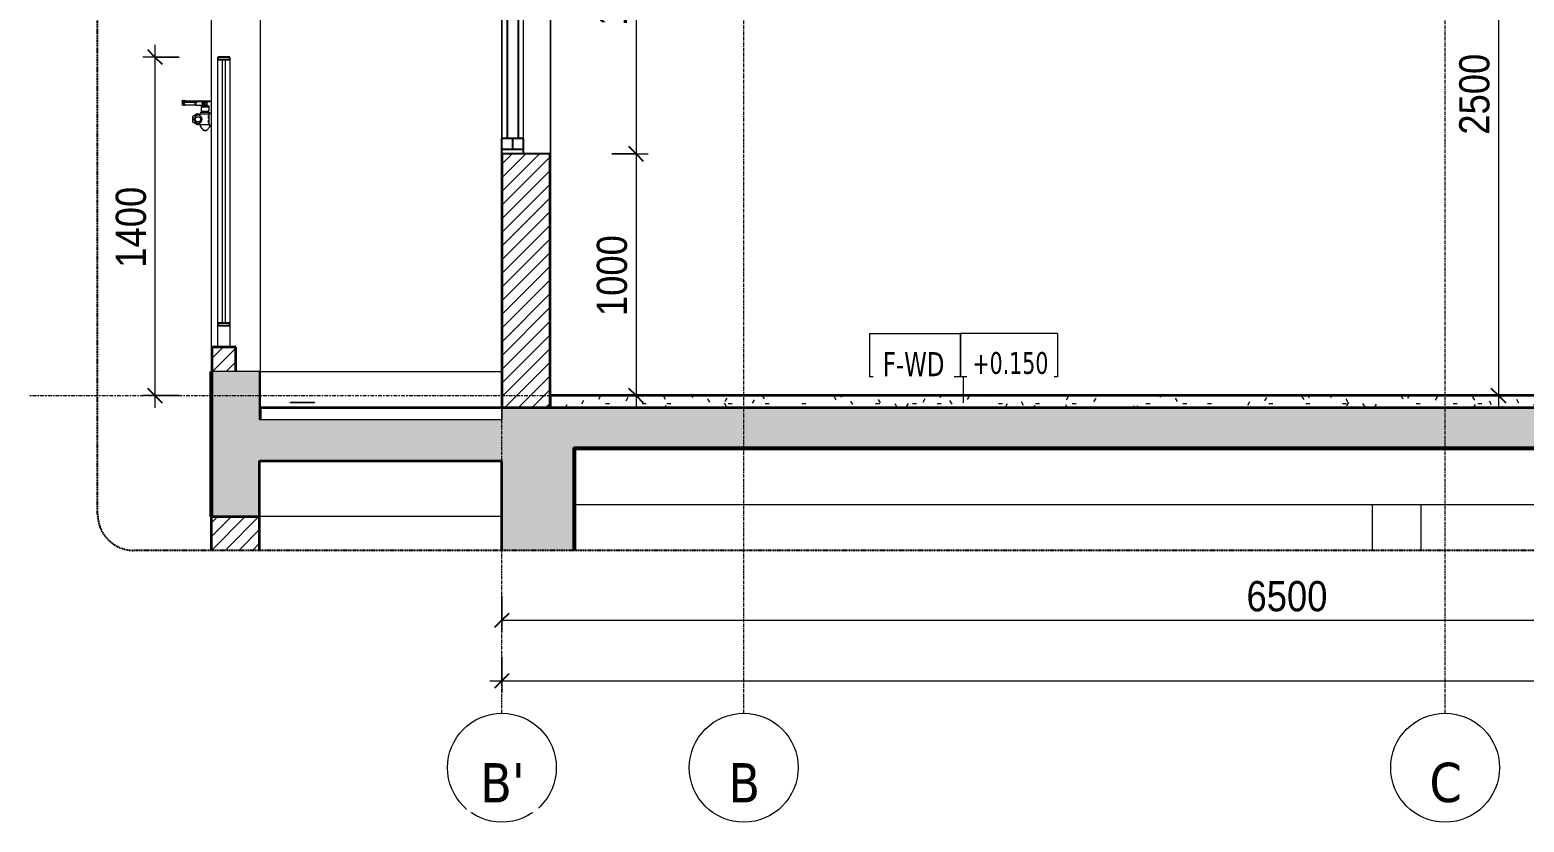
# Model space of a CAD drawing. Header units: millimetres. Extents: x 81424 to 264319, y 405 to 78637.
# Drawn here: x 110072 to 116250, y 437 to 3712 of the extents above; entities that cross this region are included whole.
import ezdxf

# ---------------------------------------------------------------- set-up
doc = ezdxf.new("R2010")
doc.units = ezdxf.units.MM
for name, pattern in [('Centre', [31.75, 6.35, -4.7625, 15.875, -4.7625]), ('Grid Line', [22.225, 12.7, -3.175, 3.175, -3.175]), ('Hidden', [7.14375, 4.7625, -2.38125])]:
    doc.linetypes.add(name, pattern=pattern)
for name, color, linetype, lineweight in [('0-6', 130, 'Continuous', 5), ('A-ANNO-DIMS', 211, 'Continuous', 9), ('A-ANNO-DIMS-50', 211, 'Continuous', 9), ('A-DETL-GENF', 92, 'Continuous', 18), ('A-DETL-GENF-4', 92, 'Hidden', 25), ('A-DETL-GENF-5', 9, 'Continuous', 18), ('A-DETL-MEDM', 33, 'Continuous', 35), ('A-DETL-THIN', 151, 'Continuous', 18), ('A-DOOR', 31, 'Continuous', 18), ('A-FLOR-FNSH-1', 250, 'Continuous', 35), ('A-FLOR-HRAL', 11, 'Continuous', 18), ('A-FLOR-HRAL-1', 11, 'Continuous', 25), ('A-FLOR-IDEN', 11, 'Continuous', 9), ('A-FLOR-LEVL-2', 51, 'Centre', 9), ('A-FLOR-PATT-1', 253, 'Continuous', 18), ('A-FLOR-PATT-3', 67, 'Continuous', 18), ('A-GLAZ', 151, 'Continuous', 18), ('A-GLAZ-1', 151, 'Continuous', 25), ('A-WALL', 113, 'Continuous', 18), ('A-WALL-2', 250, 'Continuous', 35), ('A-WALL-3', 7, 'Continuous', 18), ('A-WALL-PATT-2', 111, 'Continuous', 18), ('M-EQPM', 50, 'Continuous', 18), ('M-EQPM-1', 7, 'Continuous', 18), ('S-BEAM-1', 71, 'Continuous', 5), ('S-BEAM-2', 7, 'Continuous', 18), ('S-BEAM-3', 90, 'Continuous', 50), ('S-COLS', 52, 'Continuous', 18), ('S-GRID-1', 1, 'Grid Line', 9), ('S-GRID-IDEN', 1, 'Continuous', 9)]:
    doc.layers.add(name, color=color, linetype=linetype, lineweight=lineweight)
doc.styles.add('Tahoma', font='tahoma.ttf', dxfattribs={"width": 0.8, "height": 100})
doc.styles.add('Tahoma_1', font='tahoma.ttf', dxfattribs={"width": 0.8, "height": 90})
doc.styles.add('Tahoma_B', font='tahomabd.ttf', dxfattribs={"height": 162.5})
doc.styles.add('UTM Avo', font='', dxfattribs={"width": 0.9, "height": 125})
doc.styles.get('UTM Avo').set_extended_font_data('UTM Avo')
doc.dimstyles.new('1_Dim_chi_tiet_2_5', dxfattribs={"dimscale": 304.8, "dimtxt": 124.912619, "dimasz": 0.19685, "dimexe": 0.164042, "dimexo": 0.0625, "dimgap": 0.016404, "dimtad": 1, "dimdec": 0, "dimrnd": 5, "dimzin": 0, "dimdsep": 46, "dimtxsty": 'UTM Avo', "dimblk1": 'OBLIQUE', "dimblk2": 'OBLIQUE', "dimsah": 1, "dimcen": 0.09, "dimdle": 0.164042, "dimazin": 0, "dimtfac": 1, "dimtdec": 4, "dimtix": 1, "dimtmove": 0, "dimatfit": 3, "dimfxl": 0.328084, "dimfxlon": 1, "dimtvp": 1, "dimtolj": 1, "dimtzin": 0, "dimarcsym": 2})
pattern_1 = [(50, (28326.24, 15375), (364.368, -31.878), [38.1, -419.1]), (355, (28326.24, 15375), (-70.486, 382.113), [30.48, -335.28]), (100.451, (28356.6, 15372.34), (293.885, 350.233), [32.38, -356.18]), (46.184, (28326.24, 15476.6), (542.158, -84.086), [57.15, -628.65]), (96.636, (28371.4, 15469.6), (474.805, 494.855), [48.57, -534.27]), (351.184, (28326.24, 15476.6), (474.81, 494.85), [45.72, -502.92]), (21, (28377.04, 15451.2), (303.2285, -204.5305), [38.1, -419.1]), (326, (28377.04, 15451.2), (123.604, 368.376), [30.48, -335.28]), (71.451, (28402.3, 15434.16), (426.834, 163.843), [32.38, -356.18]), (37.5, (28326.24, 15375), (6.1766, 169.1102), [3.353, -327.863, 3.353, -337.007, -336.55]), (37.5, (28326.24, 15375), (6.1766, 169.1102), [-671.576, 3.353, -333.197]), (7.5, (28326.24, 15375), (133.6389, 200.3615), [3.353, -190.703, 3.353, -320.243, -128.27]), (7.5, (28326.24, 15375), (133.6389, 200.3615), [-517.652, 3.353, -124.917]), (327.5, (28212.96, 15375), (271.1818, -11.4584), [3.353, -123.647, 3.353, -392.887, -525.78]), (327.5, (28212.96, 15375), (271.1818, -11.4584), [-523.24, 3.353, -522.427]), (317.5, (28162.16, 15375), (296.2585, 50.853), [3.353, -161.747, 3.353, -259.791, -373.38]), (317.5, (28162.16, 15375), (296.2585, 50.853), [-428.244, 3.353, -370.027]), (45, (28326.24, 15375), (-125.7236, 125.7236), []), (45, (28326.24, 15565.5), (-125.7236, 125.7236), [])]
pattern_2 = [(45, (115812.595, 15375), (-28.28427, 28.28427), [])]

# ---------------------------------------------------------------- blocks, each defined once
blk = doc.blocks.new('NCV_TKTC_KET CAU_rvt-3-TKCS_CĂN HỘ LOẠI 4 - MẶT CẮT 2')
at = {"layer": 'A-FLOR-PATT-1'}
h = blk.add_hatch(dxfattribs=at)
h.set_pattern_fill('FP_4', color=256, style=0, pattern_type=2)
h.set_pattern_definition(pattern_1)
h.paths.add_polyline_path([(28136.9, 1980), (28834.9, 1980), (28834.9, 1985), (24835.2, 1985), (24835.2, 1980), (25492.4, 1980)])
h = blk.add_hatch(dxfattribs=at)
h.set_pattern_fill('FP_4', color=256, style=0, pattern_type=2)
h.set_pattern_definition(pattern_1)
h.paths.add_polyline_path([(28136.9, 1980), (28834.9, 1980), (28834.9, 1985), (24835.2, 1985), (24835.2, 1980), (25492.4, 1980)])
at = {"layer": 'S-BEAM-1'}
for points in [[(23337.4, 2100), (23336.9, 2300), (23335.3, 2300), (23335.3, 2100), (23336.9, 2100)], [(23336.9, 2000), (23336.9, 2100), (23335.3, 2100), (23335.3, 2000)], [(24835.2, 1560), (24836.9, 1560), (24836.9, 1980), (24835.2, 1980), (24835.2, 1750)]]:
    blk.add_hatch(color=256, dxfattribs=at).paths.add_polyline_path(points)
at = {"layer": 'A-FLOR-FNSH-1'}
for p, q in [((23336.9, 2100), (23336.9, 1930)), ((24835.2, 1980), (28834.9, 1980))]:
    blk.add_line(p, q, dxfattribs=at)
at = {"layer": 'S-BEAM-2'}
for p, q in [((23535.3, 2300), (24536.9, 2300)), ((24836.9, 1750), (28834.9, 1750)), ((24535.2, 1700), (23535.3, 1700))]:
    blk.add_line(p, q, dxfattribs=at)
at = {"layer": 'S-BEAM-3'}
for p, q in [((23337.4, 2300), (23335.3, 2300)), ((23335.3, 2300), (23335.3, 2100)), ((23335.3, 2100), (23335.3, 1700)), ((24836.9, 1560), (24836.9, 1985)), ((23335.3, 1700), (23337.4, 1700))]:
    blk.add_line(p, q, dxfattribs=at)
blk = doc.blocks.new('THU NUOC - THU NUOC-455054-TKCS_CĂN HỘ LOẠI 4 - MẶT CẮT 2')
at = {"layer": 'M-EQPM-1'}
for p, q in [((23662.3, 5573.2), (23762.3, 5573.2)), ((23662.3, 5570), (23662.3, 5573.2)), ((23762.3, 5570), (23662.3, 5570)), ((23762.3, 5570), (23762.3, 5573.2))]:
    blk.add_line(p, q, dxfattribs=at)
blk = doc.blocks.new('NCV_TKTC_TANG 1_rvt-3-TKCS_CĂN HỘ LOẠI 4 - MẶT CẮT 2')
at = {"layer": 'A-FLOR-PATT-3'}
h = blk.add_hatch(dxfattribs=at)
h.set_pattern_fill('FP_6', color=256, style=0, pattern_type=2)
h.set_pattern_definition([(0, (28326.24, 15375), (203.2, 50.8), [16.764, -135.636, 16.764, -135.636, -812.8]), (0, (28326.24, 15375), (203.2, 50.8), [-304.8, 16.764, -288.036, 16.764, -135.636, -355.6]), (0, (28326.24, 15375), (203.2, 50.8), [-762, 16.764, -84.836, 16.764, -237.236]), (120, (28402.44, 15400.4), (-145.59409, 150.57636), [16.764, -135.636, 16.764, -135.636, -812.8]), (120, (28402.44, 15400.4), (-145.59409, 150.57636), [-304.8, 16.764, -288.036, 16.764, -135.636, -355.6]), (120, (28402.44, 15400.4), (-145.59409, 150.57636), [-762, 16.764, -84.836, 16.764, -237.236]), (240, (28427.84, 15502), (-57.60591, -201.37636), [16.764, -135.636, 16.764, -135.636, -812.8]), (240, (28427.84, 15502), (-57.60591, -201.37636), [-304.8, 16.764, -288.036, 16.764, -135.636, -355.6]), (240, (28427.84, 15502), (-57.60591, -201.37636), [-762, 16.764, -84.836, 16.764, -237.236])])
h.paths.add_polyline_path([(25492.4, 2150), (29336.9, 2150), (29336.9, 2200), (24736.9, 2200), (24737.4, 2150), (24836.9, 2150)])
at = {"layer": 'A-FLOR-FNSH-1'}
for p, q in [((29336.9, 2200), (24736.9, 2200)), ((24736.9, 2200), (24736.9, 2150)), ((24536.9, 2150), (23536.9, 2150)), ((23536.9, 2150), (23536.9, 2100))]:
    blk.add_line(p, q, dxfattribs=at)
at = {"layer": 'A-WALL-3'}
blk.add_line((24737.4, 4700), (24737.4, 2200), dxfattribs=at)
at = {"layer": 'M-EQPM'}
blk.add_blockref('THU NUOC - THU NUOC-455054-TKCS_CĂN HỘ LOẠI 4 - MẶT CẮT 2', (0, -3400), dxfattribs=at)
blk = doc.blocks.new('1_FAMILY RVT - W01-WxH 1400x1400xmm-389822-TKCS_CĂN HỘ LOẠI 4 - MẶT CẮT 2')
at = {"layer": 'A-GLAZ'}
for p, q in [((24536.9, 3200), (24536.9, 4600)), ((24736.9, 4600), (24736.9, 3200)), ((24536.9, 4536.5), (24536.9, 3263.5)), ((24625.8, 3263.5), (24625.8, 4536.5))]:
    blk.add_line(p, q, dxfattribs=at)
at = {"layer": 'A-GLAZ-1'}
for p, q in [((24536.9, 4600), (24736.9, 4600)), ((24536.9, 4600), (24536.9, 4536.5)), ((24625.8, 4581), (24536.9, 4581)), ((24581.4, 4536.5), (24581.4, 4581)), ((24625.8, 4600), (24625.8, 4536.5)), ((24625.8, 4536.5), (24536.9, 4536.5)), ((24559.2, 4536.5), (24559.2, 3263.5)), ((24603.6, 4536.5), (24603.6, 3263.5)), ((24625.8, 3263.5), (24536.9, 3263.5)), ((24536.9, 3200), (24536.9, 3263.5)), ((24536.9, 3219.1), (24625.8, 3219.1)), ((24581.4, 3263.5), (24581.4, 3219.1)), ((24625.8, 3200), (24625.8, 3263.5)), ((24736.9, 3200), (24536.9, 3200))]:
    blk.add_line(p, q, dxfattribs=at)
blk = doc.blocks.new('FD_01 - FD_01-1200x2200mm-1787918-TKCS_CĂN HỘ LOẠI 4 - MẶT CẮT 2')
at = {"layer": 'A-DOOR'}
for p, q in [((23213.5, 3418.5), (23213.5, 3415.5)), ((23213.9, 3418.5), (23213.9, 3418.5)), ((23213.9, 3418.5), (23221.6, 3418.5)), ((23213.9, 3415.5), (23221.6, 3415.5)), ((23213.9, 3415.5), (23213.9, 3415.5)), ((23214.6, 3414.5), (23214.6, 3400.5)), ((23214.6, 3414.5), (23217.3, 3414.5)), ((23217.3, 3400.5), (23214.6, 3400.5)), ((23215.1, 3420.3), (23215.1, 3418.5)), ((23215.9, 3420.3), (23215.1, 3420.3)), ((23215.1, 3420.3), (23227.1, 3420.3)), ((23216.1, 3415.5), (23216.1, 3414.5)), ((23217.3, 3414.5), (23218.8, 3414.5)), ((23217.3, 3414.5), (23217.3, 3400.5)), ((23218.8, 3400.5), (23217.3, 3400.5)), ((23220.8, 3414.5), (23218.8, 3414.5)), ((23219.4, 3414.5), (23218.8, 3414.5)), ((23218.8, 3414.5), (23219.7, 3414.5)), ((23218.8, 3400.5), (23220.8, 3400.5)), ((23218.8, 3400.5), (23219.4, 3400.5)), ((23219.7, 3414.5), (23219, 3414.5)), ((23219.7, 3414.5), (23222.8, 3414.5)), ((23222.8, 3400.5), (23219.7, 3400.5)), ((23220.5, 3409.3), (23220.5, 3405.7)), ((23221.6, 3418.5), (23223.2, 3418.5)), ((23222.3, 3418.5), (23221.6, 3418.5)), ((23221.6, 3415.5), (23223.2, 3415.5)), ((23222.3, 3415.5), (23221.6, 3415.5)), ((23221.6, 3415.5), (23222.3, 3415.5)), ((23222.3, 3415.5), (23221.6, 3415.5)), ((23221.6, 3415.5), (23222.3, 3415.5)), ((23222.2, 3411.5), (23222.6, 3411.5)), ((23222.6, 3403.5), (23222.3, 3403.5)), ((23272.6, 3412.5), (23222.6, 3412.5)), ((23222.6, 3411.5), (23224.4, 3411.5)), ((23224.4, 3403.5), (23222.6, 3403.5)), ((23222.6, 3402.5), (23272.6, 3402.5)), ((23222.8, 3414.5), (23225.5, 3414.5)), ((23225.5, 3400.5), (23222.8, 3400.5)), ((23223.2, 3418.5), (23273.8, 3418.5)), ((23223.2, 3415.5), (23273.8, 3415.5)), ((23225.5, 3414.5), (23226.6, 3414.5)), ((23225.5, 3414.5), (23225.5, 3412.5)), ((23225.5, 3402.5), (23225.5, 3400.5)), ((23226.6, 3400.5), (23225.5, 3400.5)), ((23226.1, 3414.5), (23226.1, 3415.5)), ((23227.1, 3420.3), (23226.3, 3420.3)), ((23228.6, 3414.5), (23226.6, 3414.5)), ((23226.6, 3400.5), (23228.6, 3400.5)), ((23227, 3414.5), (23227.6, 3414.5)), ((23227.6, 3400.5), (23227, 3400.5)), ((23227.1, 3418.5), (23227.1, 3420.3)), ((23227.6, 3413.5), (23227.6, 3414.5)), ((23227.6, 3412.5), (23227.6, 3413.3)), ((23227.6, 3401.7), (23227.6, 3402.5)), ((23227.6, 3400.5), (23227.6, 3401.5)), ((23248.4, 3415.5), (23248.4, 3414.5)), ((23250.4, 3414.5), (23248.4, 3414.5)), ((23248.4, 3414.5), (23250.4, 3414.5)), ((23277.3, 3414.5), (23250.4, 3414.5)), ((23277.3, 3413.5), (23272.6, 3413.5)), ((23272.6, 3401.5), (23277.3, 3401.5)), ((23273.8, 3418.5), (23274.8, 3418.5)), ((23273.8, 3418.5), (23274.8, 3418.5)), ((23274.8, 3417.5), (23273.8, 3417.5)), ((23273.8, 3415.5), (23274.8, 3415.5)), ((23273.8, 3415.5), (23274.8, 3415.5)), ((23274.8, 3418.5), (23300.4, 3418.5)), ((23274.8, 3415.5), (23300.4, 3415.5)), ((23305.4, 3414.5), (23277.3, 3414.5)), ((23277.3, 3400.5), (23305.4, 3400.5)), ((23300.4, 3418.5), (23301.6, 3418.5)), ((23300.4, 3418.5), (23301.5, 3418.5)), ((23301.5, 3417.5), (23300.4, 3417.5)), ((23300.4, 3415.5), (23301.6, 3415.5)), ((23300.4, 3415.5), (23301.5, 3415.5)), ((23300.9, 3418.5), (23301.5, 3418.5)), ((23301.5, 3418.5), (23300.9, 3418.5)), ((23301.5, 3415.5), (23300.9, 3415.5)), ((23300.9, 3415.5), (23301.5, 3415.5)), ((23301.6, 3418.5), (23330.9, 3418.5)), ((23301.6, 3415.5), (23330.9, 3415.5)), ((23301.7, 3414), (23302.5, 3414)), ((23302.5, 3401), (23301.7, 3401)), ((23302.1, 3411.7), (23302.1, 3403.3)), ((23302.1, 3411.7), (23302.1, 3403.3)), ((23302.5, 3414), (23302.5, 3401)), ((23302.5, 3414), (23318.4, 3414)), ((23318.4, 3401), (23302.5, 3401)), ((23305, 3414), (23305, 3398)), ((23316.4, 3414.5), (23305.4, 3414.5)), ((23306.2, 3414), (23306.2, 3398)), ((23314.8, 3398), (23314.8, 3414)), ((23316, 3398), (23316, 3414)), ((23316.4, 3414.5), (23318.4, 3414.5)), ((23318.4, 3414.5), (23316.4, 3414.5)), ((23318.4, 3414.5), (23318.4, 3415.5)), ((23318.5, 3401), (23318.5, 3414)), ((23330.9, 3415.5), (23330.9, 3418.5)), ((23259.6, 3330.7), (23259.6, 3354.3)), ((23260.6, 3356.1), (23276.1, 3364.7)), ((23269, 3342.5), (23274.8, 3352.5)), ((23274.8, 3332.5), (23269, 3342.5)), ((23274.8, 3352.5), (23286.4, 3352.5)), ((23277.1, 3365), (23321.3, 3365)), ((23286.4, 3352.5), (23292.1, 3342.5)), ((23292.1, 3342.5), (23286.4, 3332.5)), ((23290.4, 3372), (23290.4, 3365)), ((23290.4, 3372), (23315, 3372)), ((23295.4, 3392), (23295.4, 3398)), ((23295.4, 3398), (23299.6, 3398)), ((23299.6, 3392), (23295.4, 3392)), ((23295.4, 3381.1), (23295.4, 3389.4)), ((23295.4, 3376), (23325.4, 3376)), ((23299.6, 3398), (23321.3, 3398)), ((23299.6, 3398), (23299.6, 3392)), ((23321.3, 3392), (23299.6, 3392)), ((23299.9, 3376), (23299.9, 3374)), ((23301.2, 3374), (23299.9, 3374)), ((23300.9, 3374), (23300.9, 3372)), ((23302.6, 3374), (23301.2, 3374)), ((23302.6, 3376), (23302.6, 3374)), ((23307.6, 3374), (23302.6, 3374)), ((23312.6, 3374), (23307.6, 3374)), ((23312.6, 3374), (23312.6, 3376)), ((23316.3, 3374), (23312.6, 3374)), ((23315, 3372), (23329.5, 3372)), ((23320, 3374), (23316.3, 3374)), ((23318.9, 3372), (23318.9, 3374)), ((23320, 3376), (23320, 3374)), ((23321.3, 3398), (23325.4, 3398)), ((23321.3, 3398), (23321.3, 3392)), ((23325.4, 3392), (23321.3, 3392)), ((23321.3, 3365), (23324.3, 3365)), ((23324.3, 3365), (23325.3, 3365)), ((23336.9, 3365), (23325.3, 3365)), ((23325.4, 3398), (23325.4, 3392)), ((23325.4, 3389.4), (23325.4, 3381.1)), ((23329.5, 3365), (23325.5, 3365)), ((23325.6, 3362), (23325.6, 3323)), ((23329.5, 3365), (23329.5, 3372)), ((23276.1, 3320.3), (23260.6, 3328.9)), ((23286.4, 3332.5), (23274.8, 3332.5)), ((23321.3, 3320), (23277.1, 3320)), ((23290.4, 3320), (23290.4, 3312.4)), ((23290.7, 3311.7), (23303.7, 3296.3)), ((23306.4, 3296), (23313.4, 3296)), ((23313.4, 3296), (23306.4, 3296)), ((23316.2, 3296.3), (23329.2, 3311.7)), ((23324.3, 3320), (23321.3, 3320)), ((23325.3, 3320), (23324.3, 3320)), ((23325.3, 3320), (23336.9, 3320)), ((23325.5, 3320), (23329.4, 3320)), ((23329.4, 3312.4), (23329.4, 3320)), ((23336.9, 3185), (23334.9, 3185)), ((23334.9, 3185), (23334.9, 2480)), ((23336.9, 2480), (23334.9, 2480))]:
    blk.add_line(p, q, dxfattribs=at)
at = {"layer": 'A-DOOR', "flags": 128}
for points in [[(23224.4, 3411.5), (23224.1, 3411), (23223.8, 3410.4), (23223.6, 3409.7), (23223.4, 3409), (23223.3, 3408.3), (23223.3, 3407.5)], [(23223.3, 3407.5), (23223.3, 3406.7), (23223.4, 3406), (23223.6, 3405.3), (23223.8, 3404.6), (23224.1, 3404), (23224.4, 3403.5)], [(23325.6, 3362), (23325.6, 3362.7), (23325.6, 3363.3), (23325.5, 3363.9), (23325.5, 3364.3), (23325.4, 3364.7), (23325.4, 3364.9), (23325.3, 3365)], [(23290.7, 3311.7), (23290.7, 3311.7), (23290.6, 3311.8), (23290.6, 3311.8), (23290.6, 3311.8), (23290.6, 3311.9), (23290.6, 3311.9), (23290.5, 3312), (23290.5, 3312), (23290.5, 3312), (23290.5, 3312.1), (23290.5, 3312.1), (23290.5, 3312.2), (23290.5, 3312.2), (23290.4, 3312.3), (23290.4, 3312.3), (23290.4, 3312.3), (23290.4, 3312.4), (23290.4, 3312.4)], [(23304.4, 3296), (23304.3, 3296), (23304.3, 3296), (23304.3, 3296), (23304.2, 3296), (23304.2, 3296), (23304.1, 3296), (23304.1, 3296), (23304.1, 3296), (23304, 3296.1), (23304, 3296.1), (23304, 3296.1), (23303.9, 3296.1), (23303.9, 3296.1), (23303.9, 3296.1), (23303.8, 3296.2), (23303.8, 3296.2), (23303.8, 3296.2), (23303.8, 3296.2), (23303.7, 3296.3), (23303.7, 3296.3), (23303.7, 3296.3), (23303.7, 3296.3)], [(23304.4, 3296), (23304.4, 3296), (23304.4, 3296), (23304.4, 3296), (23304.4, 3296), (23304.5, 3296), (23304.5, 3296), (23304.6, 3296), (23304.6, 3296), (23304.7, 3296), (23304.8, 3296), (23304.9, 3296), (23305, 3296), (23305.1, 3296), (23305.2, 3296), (23305.3, 3296), (23305.5, 3296), (23305.6, 3296), (23305.7, 3296), (23305.9, 3296), (23306.1, 3296), (23306.2, 3296), (23306.4, 3296), (23306.6, 3296), (23306.7, 3296), (23306.9, 3296), (23307.1, 3296), (23307.3, 3296), (23307.5, 3296), (23307.7, 3296), (23307.9, 3296), (23308.1, 3296), (23308.3, 3296), (23308.6, 3296), (23308.8, 3296), (23309, 3296), (23309.2, 3296), (23309.4, 3296), (23309.7, 3296), (23309.9, 3296), (23310.1, 3296), (23310.3, 3296), (23310.5, 3296), (23310.8, 3296), (23311, 3296), (23311.2, 3296), (23311.4, 3296), (23311.6, 3296), (23311.8, 3296), (23312.1, 3296), (23312.3, 3296), (23312.5, 3296), (23312.7, 3296), (23312.8, 3296), (23313, 3296), (23313.2, 3296), (23313.4, 3296), (23313.6, 3296), (23313.7, 3296), (23313.9, 3296), (23314, 3296), (23314.2, 3296), (23314.3, 3296), (23314.5, 3296), (23314.6, 3296), (23314.7, 3296), (23314.8, 3296), (23314.9, 3296), (23315, 3296), (23315.1, 3296), (23315.2, 3296), (23315.3, 3296), (23315.3, 3296), (23315.4, 3296), (23315.4, 3296), (23315.5, 3296), (23315.5, 3296), (23315.5, 3296), (23315.5, 3296), (23315.5, 3296)], [(23315.5, 3296), (23315.5, 3296), (23315.5, 3296), (23315.5, 3296), (23315.4, 3296), (23315.4, 3296), (23315.4, 3296), (23315.3, 3296), (23315.2, 3296), (23315.2, 3296), (23315.1, 3296), (23315, 3296), (23314.9, 3296), (23314.8, 3296), (23314.7, 3296), (23314.5, 3296), (23314.4, 3296), (23314.3, 3296), (23314.1, 3296), (23314, 3296), (23313.8, 3296), (23313.7, 3296), (23313.5, 3296), (23313.3, 3296), (23313.1, 3296), (23312.9, 3296), (23312.8, 3296), (23312.6, 3296), (23312.4, 3296), (23312.2, 3296), (23312, 3296), (23311.7, 3296), (23311.5, 3296), (23311.3, 3296), (23311.1, 3296), (23310.9, 3296), (23310.7, 3296), (23310.4, 3296), (23310.2, 3296), (23310, 3296), (23309.8, 3296), (23309.6, 3296), (23309.3, 3296), (23309.1, 3296), (23308.9, 3296), (23308.7, 3296), (23308.5, 3296), (23308.2, 3296), (23308, 3296), (23307.8, 3296), (23307.6, 3296), (23307.4, 3296), (23307.2, 3296), (23307, 3296), (23306.8, 3296), (23306.7, 3296), (23306.5, 3296), (23306.3, 3296), (23306.1, 3296), (23306, 3296), (23305.8, 3296), (23305.7, 3296), (23305.5, 3296), (23305.4, 3296), (23305.3, 3296), (23305.2, 3296), (23305, 3296), (23304.9, 3296), (23304.8, 3296), (23304.8, 3296), (23304.7, 3296), (23304.6, 3296), (23304.6, 3296), (23304.5, 3296), (23304.5, 3296), (23304.4, 3296), (23304.4, 3296), (23304.4, 3296), (23304.4, 3296), (23304.4, 3296)], [(23316.2, 3296.3), (23316.2, 3296.3), (23316.2, 3296.3), (23316.1, 3296.2), (23316.1, 3296.2), (23316.1, 3296.2), (23316, 3296.2), (23316, 3296.2), (23316, 3296.1), (23316, 3296.1), (23315.9, 3296.1), (23315.9, 3296.1), (23315.9, 3296.1), (23315.8, 3296.1), (23315.8, 3296), (23315.8, 3296), (23315.7, 3296), (23315.7, 3296), (23315.6, 3296), (23315.6, 3296), (23315.6, 3296), (23315.5, 3296), (23315.5, 3296)], [(23325.3, 3320), (23325.4, 3320.1), (23325.4, 3320.3), (23325.5, 3320.7), (23325.5, 3321.1), (23325.6, 3321.7), (23325.6, 3322.3), (23325.6, 3323)], [(23329.4, 3312.4), (23329.4, 3312.4), (23329.4, 3312.3), (23329.4, 3312.3), (23329.4, 3312.2), (23329.4, 3312.2), (23329.4, 3312.1), (23329.4, 3312.1), (23329.4, 3312.1), (23329.4, 3312), (23329.3, 3312), (23329.3, 3311.9), (23329.3, 3311.9), (23329.3, 3311.9), (23329.3, 3311.8), (23329.2, 3311.8), (23329.2, 3311.7), (23329.2, 3311.7), (23329.2, 3311.7)]]:
    blk.add_lwpolyline(points, dxfattribs=at)
at = {"layer": 'A-DOOR'}
for centre, radius, start, end in [((23261.6, 3354.3), 2, 119.19749, 180), ((23280.6, 3342.5), 17, 0, 180), ((23280.6, 3342.5), 17, 180, 360), ((23280.6, 3342.5), 16.5, 0, 180), ((23280.6, 3342.5), 16.5, 180, 0), ((23277.1, 3363), 2, 90, 119.19749), ((23261.6, 3330.7), 2, 180, 240.80251), ((23277.1, 3322), 2, 240.80251, 270)]:
    blk.add_arc(centre, radius, start, end, dxfattribs=at)
for centre, major_axis, ratio, start_param, end_param in [((23223.5, 3407.5), (0, 5), 0.965835, 1.340692, 1.496177), ((23223.5, 3407.5), (0, 5), 0.965835, 1.647139, 1.8009), ((23218.8, 3407.5), (0, 7), 0.259156, 4.712389, 6.283185), ((23219.4, 3407.5), (0, 2.5), 0.259156, 4.712389, 7.853982), ((23218.8, 3407.5), (0, 7), 0.259156, 3.141593, 4.712389), ((23219.4, 3407.5), (0, 2.5), 0.259156, 1.570796, 4.712389), ((23223.5, 3407.5), (0, 5), 0.965835, 0.93716, 1.110588), ((23223.5, 3407.5), (0, 5), 0.965835, 2.031004, 2.204217), ((23223.5, 3407.5), (0, 5), 0.965835, 0.711735, 0.880484), ((23223.5, 3407.5), (0, 5), 0.965835, 2.261108, 2.430484), ((23220.8, 3407.5), (0, 7), 0.259156, 4.712389, 6.283185), ((23220.8, 3407.5), (0, 7), 0.259156, 3.141593, 4.712389), ((23226.6, 3407.5), (0, 7), 0.259156, 5.511157, 6.283185), ((23226.6, 3407.5), (0, 7), 0.259156, 3.141593, 3.916708), ((23228.6, 3407.5), (0, 7), 0.259156, 5.511157, 6.283185), ((23228.6, 3407.5), (0, 7), 0.259156, 3.141593, 3.916708), ((23272.6, 3407.5), (0, 6), 0.965835, 6.103488, 7.853982), ((23272.6, 3407.5), (0, 6), 0.965835, 1.570796, 3.32129), ((23277.3, 3407.5), (0, 7), 0.965835, 0, 1.570796), ((23277.3, 3407.5), (0, 7), 0.965835, 1.570796, 3.141593), ((23302.2, 3407.5), (0, 6.79), 0.259156, 0.291061, 1.570796), ((23302.2, 3407.5), (0, 6.79), 0.259156, 1.570796, 2.850532), ((23302.1, 3407.5), (0, 2.5), 0.259156, 5.759587, 7.853982), ((23302.1, 3407.5), (0, 2.5), 0.259156, 1.570796, 3.665191), ((23304.2, 3407.5), (0, 6.79), 0.259156, 1.326118, 1.570796), ((23304.2, 3407.5), (0, 6.79), 0.259156, 1.570796, 1.815475), ((23305.4, 3407.5), (0, 7), 0.965835, 6.029595, 6.643294), ((23305.4, 3407.5), (0, 7), 0.965835, 2.781484, 3.082121), ((23295.4, 3386), (0, 6), 0.000349, 0, 0.959931), ((23295.4, 3388), (0, 12), 0.000349, 3.141593, 4.101524), ((23325.4, 3386), (0, 6), 0.000349, 0, 0.959931), ((23325.4, 3388), (0, 12), 0.000349, 3.141593, 4.101524)]:
    blk.add_ellipse(centre, major_axis=major_axis, ratio=ratio, start_param=start_param, end_param=end_param, dxfattribs=at)
for points, knots in [([(23298, 3407.5), (23298.1, 3407.8), (23298.1, 3408.2), (23298.2, 3408.7), (23298.3, 3409), (23298.4, 3409.4), (23298.5, 3409.8), (23298.6, 3410), (23298.7, 3410.3), (23298.8, 3410.4), (23298.9, 3410.6), (23299.1, 3410.8), (23299.2, 3411.1), (23299.4, 3411.3), (23299.6, 3411.5), (23299.7, 3411.7), (23299.8, 3411.8), (23300, 3412), (23300.2, 3412.3), (23300.5, 3412.5), (23300.7, 3412.7), (23300.8, 3412.8)], [0, 0, 0, 0, 0.1, 0.15, 0.2, 0.25, 0.3, 0.35, 0.375, 0.4, 0.425, 0.45, 0.5, 0.55, 0.575, 0.6, 0.625, 0.65, 0.7, 0.75, 0.8, 0.8, 0.8, 0.8]), ([(23300.8, 3402.2), (23300.7, 3402.3), (23300.5, 3402.5), (23300.2, 3402.7), (23300, 3403), (23299.8, 3403.2), (23299.7, 3403.3), (23299.6, 3403.5), (23299.4, 3403.7), (23299.2, 3403.9), (23299.1, 3404.2), (23298.9, 3404.4), (23298.8, 3404.6), (23298.7, 3404.7), (23298.6, 3405), (23298.5, 3405.2), (23298.4, 3405.6), (23298.3, 3406), (23298.2, 3406.3), (23298.1, 3406.8), (23298.1, 3407.2), (23298, 3407.5)], [0.2, 0.2, 0.2, 0.2, 0.25, 0.3, 0.35, 0.375, 0.4, 0.425, 0.45, 0.5, 0.55, 0.575, 0.6, 0.625, 0.65, 0.7, 0.75, 0.8, 0.85, 0.9, 1, 1, 1, 1]), ([(23324.3, 3354.9), (23324.3, 3356), (23324.4, 3357.3), (23324.6, 3358.4), (23324.8, 3358.7), (23324.9, 3358.5), (23325.1, 3357.9), (23325.2, 3356.9), (23325.3, 3355.5), (23325.4, 3353.8), (23325.4, 3352.6), (23325.4, 3352)], [0, 0, 0, 0, 0.2, 0.3, 0.4, 0.5, 0.6, 0.7, 0.8, 0.9, 1, 1, 1, 1]), ([(23325.4, 3352), (23325.4, 3350.8), (23325.3, 3349), (23325.2, 3347.1), (23325.1, 3346.1), (23324.9, 3345.5), (23324.8, 3345.3), (23324.6, 3345.6), (23324.5, 3346.4), (23324.3, 3347.6), (23324.3, 3348.6), (23324.3, 3349.1)], [0, 0, 0, 0, 0.2, 0.3, 0.4, 0.5, 0.6, 0.7, 0.8, 0.9, 1, 1, 1, 1]), ([(23324.3, 3335.9), (23324.3, 3337), (23324.4, 3338.3), (23324.6, 3339.4), (23324.8, 3339.7), (23324.9, 3339.5), (23325.1, 3338.9), (23325.2, 3337.9), (23325.3, 3336.5), (23325.4, 3334.8), (23325.4, 3333.6), (23325.4, 3333)], [0, 0, 0, 0, 0.2, 0.3, 0.4, 0.5, 0.6, 0.7, 0.8, 0.9, 1, 1, 1, 1]), ([(23325.4, 3333), (23325.4, 3331.8), (23325.3, 3330), (23325.2, 3328.1), (23325.1, 3327.1), (23324.9, 3326.5), (23324.8, 3326.3), (23324.6, 3326.6), (23324.5, 3327.4), (23324.3, 3328.6), (23324.3, 3329.6), (23324.3, 3330.1)], [0, 0, 0, 0, 0.2, 0.3, 0.4, 0.5, 0.6, 0.7, 0.8, 0.9, 1, 1, 1, 1])]:
    blk.add_open_spline(points, degree=3, knots=knots, dxfattribs=at)
for points in [[(23324.1, 3352), (23324.1, 3352.5), (23324.2, 3353.5), (23324.2, 3354.4), (23324.3, 3354.9)], [(23324.3, 3349.1), (23324.2, 3349.6), (23324.2, 3350.5), (23324.1, 3351.5), (23324.1, 3352)], [(23324.1, 3333), (23324.1, 3333.5), (23324.2, 3334.5), (23324.2, 3335.4), (23324.3, 3335.9)], [(23324.3, 3330.1), (23324.2, 3330.6), (23324.2, 3331.5), (23324.1, 3332.5), (23324.1, 3333)]]:
    blk.add_open_spline(points, degree=3, dxfattribs=at)
blk = doc.blocks.new('Railing - 50 x 10mm-V35-TKCS_CĂN HỘ LOẠI 4 - MẶT CẮT 2')
at = {"layer": 'A-FLOR-HRAL'}
for p, q in [((23362.4, 2500), (23362.4, 3590)), ((23412.4, 3590), (23412.4, 2500)), ((23362.4, 2400), (23362.4, 2490)), ((23412.4, 2490), (23412.4, 2400))]:
    blk.add_line(p, q, dxfattribs=at)
blk = doc.blocks.new('Railing - 10mm-V36-TKCS_CĂN HỘ LOẠI 4 - MẶT CẮT 2')
at = {"layer": 'A-FLOR-HRAL'}
for p, q in [((23382.4, 2500), (23382.4, 3590)), ((23392.4, 3590), (23392.4, 2500))]:
    blk.add_line(p, q, dxfattribs=at)
blk = doc.blocks.new('Railing - Railing-1602803-TKCS_CĂN HỘ LOẠI 4 - MẶT CẮT 2')
at = {"layer": 'A-FLOR-HRAL-1'}
for p, q in [((23362.4, 3600), (23362.4, 3590)), ((23412.4, 3600), (23362.4, 3600)), ((23362.4, 3590), (23412.4, 3590)), ((23412.4, 3590), (23412.4, 3600)), ((23412.4, 2500), (23362.4, 2500)), ((23362.4, 2500), (23362.4, 2490)), ((23362.4, 2490), (23412.4, 2490)), ((23412.4, 2490), (23412.4, 2500))]:
    blk.add_line(p, q, dxfattribs=at)
for name in ['Railing - 50 x 10mm-V35-TKCS_CĂN HỘ LOẠI 4 - MẶT CẮT 2', 'Railing - 10mm-V36-TKCS_CĂN HỘ LOẠI 4 - MẶT CẮT 2']:
    blk.add_blockref(name, (0, 0))
blk = doc.blocks.new('BORDER VIEW - BORDER VIEW-2585319-TKCS_CĂN HỘ LOẠI 4 - MẶT CẮT 2')
at = {"layer": 'A-DETL-GENF-4'}
for p, q in [((22865.3, 1710), (22865.3, 5850.3)), ((33906.9, 1560), (23015.3, 1560))]:
    blk.add_line(p, q, dxfattribs=at)
blk.add_arc((23015.3, 1710), 150, 180, 270, dxfattribs=at)
blk = doc.blocks.new('Grid - M_Grid Head - Circle-353313-TKCS_CĂN HỘ LOẠI 4 - MẶT CẮT 2')
at = {"layer": 'S-GRID-IDEN'}
blk.add_circle((25536.9, 661.5), 225, dxfattribs=at)
blk = doc.blocks.new('DIMBLOCK66-TKCS_CĂN HỘ LOẠI 4 - MẶT CẮT 2')
at = {"layer": 'A-ANNO-DIMS-50'}
for p, q in [((112578.1, 4650), (112578.1, 3200)), ((112478.1, 4600), (112628.1, 4600)), ((112578.1, 4600), (112478.1, 4600)), ((112478.1, 3200), (112628.1, 3200)), ((112578.1, 3200), (112478.1, 3200))]:
    blk.add_line(p, q, dxfattribs=at)
at = {"layer": 'A-ANNO-DIMS-50', "lineweight": 25}
for p, q in [((112578.1, 4600), (112548.1, 4630)), ((112578.1, 4600), (112608.1, 4570)), ((112578.1, 3200), (112548.1, 3230)), ((112578.1, 3200), (112608.1, 3170))]:
    blk.add_line(p, q, dxfattribs=at)
at = {"layer": 'A-ANNO-DIMS-50', "color": 0, "insert": (112415.7, 3728.8), "char_height": 125, "width": 410.824, "attachment_point": 1, "rotation": 90, "line_spacing_factor": 1.110334, "style": 'UTM Avo'}
blk.add_mtext('1400', dxfattribs=at)
blk = doc.blocks.new('_Oblique')
at = {"color": 0, "linetype": 'ByBlock', "lineweight": -2}
blk.add_line((-0.5, -0.5), (0.5, 0.5), dxfattribs=at)
blk = doc.blocks.new('DIMBLOCK67-TKCS_CĂN HỘ LOẠI 4 - MẶT CẮT 2')
at = {"layer": 'A-ANNO-DIMS-50', "lineweight": 25}
for p, q in [((112578.1, 3200), (112548.1, 3230)), ((112578.1, 3200), (112608.1, 3170)), ((112578.1, 2200), (112548.1, 2230)), ((112578.1, 2200), (112608.1, 2170))]:
    blk.add_line(p, q, dxfattribs=at)
at = {"layer": 'A-ANNO-DIMS-50'}
for p, q in [((112478.1, 3200), (112628.1, 3200)), ((112578.1, 3200), (112478.1, 3200)), ((112578.1, 3200), (112578.1, 2150)), ((112678.1, 2200), (112528.1, 2200)), ((112578.1, 2200), (112678.1, 2200))]:
    blk.add_line(p, q, dxfattribs=at)
at = {"layer": 'A-ANNO-DIMS-50', "color": 0, "insert": (112415.7, 2528.8), "char_height": 125, "width": 410.824, "attachment_point": 1, "rotation": 90, "line_spacing_factor": 1.110334, "style": 'UTM Avo'}
blk.add_mtext('1000', dxfattribs=at)
blk = doc.blocks.new('DIMBLOCK68-TKCS_CĂN HỘ LOẠI 4 - MẶT CẮT 2')
at = {"layer": 'A-ANNO-DIMS-50'}
for p, q in [((112023.3, 1370.9), (112023.3, 1220.9)), ((112023.3, 1270.9), (112023.3, 1370.9)), ((118523.3, 1370.9), (118523.3, 1220.9)), ((118523.3, 1270.9), (118523.3, 1370.9)), ((112023.3, 1270.9), (118523.3, 1270.9))]:
    blk.add_line(p, q, dxfattribs=at)
at = {"layer": 'A-ANNO-DIMS-50', "lineweight": 25}
for p, q in [((112023.3, 1270.9), (112053.3, 1300.9)), ((118523.3, 1270.9), (118553.3, 1300.9)), ((112023.3, 1270.9), (111993.3, 1240.9)), ((118523.3, 1270.9), (118493.3, 1240.9))]:
    blk.add_line(p, q, dxfattribs=at)
at = {"layer": 'A-ANNO-DIMS-50', "color": 0, "insert": (115102.1, 1433.3), "char_height": 125, "width": 410.824, "attachment_point": 1, "line_spacing_factor": 1.110334, "style": 'UTM Avo'}
blk.add_mtext('6500', dxfattribs=at)
blk = doc.blocks.new('DIMBLOCK71-TKCS_CĂN HỘ LOẠI 4 - MẶT CẮT 2')
at = {"layer": 'A-ANNO-DIMS-50'}
for p, q in [((110589, 3650), (110589, 2150)), ((110689, 3600), (110539, 3600)), ((110589, 3600), (110689, 3600)), ((110689, 2200), (110539, 2200)), ((110589, 2200), (110689, 2200))]:
    blk.add_line(p, q, dxfattribs=at)
at = {"layer": 'A-ANNO-DIMS-50', "lineweight": 25}
for p, q in [((110589, 3600), (110559, 3630)), ((110589, 3600), (110619, 3570)), ((110589, 2200), (110559, 2230)), ((110589, 2200), (110619, 2170))]:
    blk.add_line(p, q, dxfattribs=at)
at = {"layer": 'A-ANNO-DIMS-50', "color": 0, "insert": (110426.7, 2728.8), "char_height": 125, "width": 410.824, "attachment_point": 1, "rotation": 90, "line_spacing_factor": 1.110334, "style": 'UTM Avo'}
blk.add_mtext('1400', dxfattribs=at)
blk = doc.blocks.new('TAG SAN - TTG - TAG FFL-4075299-TKCS_CĂN HỘ LOẠI 4 - MẶT CẮT 2')
at = {"layer": 'A-FLOR-IDEN'}
for p, q in [((26057.7, 2278.3), (26057.7, 2457.1)), ((26057.7, 2457.1), (26433.7, 2457.1)), ((26433.7, 2457.1), (26433.7, 2278.3)), ((26833.7, 2457.1), (26433.7, 2457.1)), ((26433.7, 2278.3), (26433.7, 2457.1)), ((26833.7, 2457.1), (26833.7, 2278.3)), ((26433.7, 2278.3), (26057.7, 2278.3)), ((26833.7, 2278.3), (26433.7, 2278.3))]:
    blk.add_line(p, q, dxfattribs=at)
blk = doc.blocks.new('DIMBLOCK77-TKCS_CĂN HỘ LOẠI 4 - MẶT CẮT 2')
at = {"layer": 'A-ANNO-DIMS-50'}
for p, q in [((116243.9, 4700), (116093.9, 4700)), ((116143.9, 4700), (116143.9, 2150)), ((116143.9, 4700), (116243.9, 4700)), ((116243.9, 2200), (116093.9, 2200)), ((116143.9, 2200), (116243.9, 2200))]:
    blk.add_line(p, q, dxfattribs=at)
at = {"layer": 'A-ANNO-DIMS-50', "lineweight": 25}
for p, q in [((116143.9, 4700), (116113.9, 4730)), ((116143.9, 4700), (116173.9, 4670)), ((116143.9, 2200), (116113.9, 2230)), ((116143.9, 2200), (116173.9, 2170))]:
    blk.add_line(p, q, dxfattribs=at)
at = {"layer": 'A-ANNO-DIMS-50', "color": 0, "insert": (115981.6, 3278.8), "char_height": 125, "width": 410.824, "attachment_point": 1, "rotation": 90, "line_spacing_factor": 1.110334, "style": 'UTM Avo'}
blk.add_mtext('2500', dxfattribs=at)
blk = doc.blocks.new('DIMBLOCK78-TKCS_CĂN HỘ LOẠI 4 - MẶT CẮT 2')
at = {"layer": 'A-ANNO-DIMS-50'}
for p, q in [((112023.3, 1120.9), (112023.3, 970.9)), ((112023.3, 1020.9), (112023.3, 1120.9)), ((121023.3, 1120.9), (121023.3, 970.9)), ((121023.3, 1020.9), (121023.3, 1120.9)), ((111973.3, 1020.9), (121073.3, 1020.9))]:
    blk.add_line(p, q, dxfattribs=at)
at = {"layer": 'A-ANNO-DIMS-50', "lineweight": 25}
for p, q in [((112023.3, 1020.9), (112053.3, 1050.9)), ((121023.3, 1020.9), (121053.3, 1050.9)), ((112023.3, 1020.9), (111993.3, 990.9)), ((121023.3, 1020.9), (120993.3, 990.9))]:
    blk.add_line(p, q, dxfattribs=at)
at = {"layer": 'A-ANNO-DIMS-50', "color": 0, "insert": (116352.1, 1183.3), "char_height": 125, "width": 410.824, "attachment_point": 1, "line_spacing_factor": 1.110334, "style": 'UTM Avo'}
blk.add_mtext('9000', dxfattribs=at)

msp = doc.modelspace()

# ---------------------------------------------------------------- hatches: boundary and pattern name
at = {"layer": 'A-DETL-GENF-5'}
h = msp.add_hatch(dxfattribs=at)
h.set_pattern_fill('FP_4', color=256, style=0, pattern_type=2)
h.set_pattern_definition([(50, (115812.6, 15375), (364.368, -31.878), [38.1, -419.1]), (355, (115812.6, 15375), (-70.486, 382.113), [30.48, -335.28]), (100.451, (115842.96, 15372.34), (293.885, 350.233), [32.38, -356.18]), (46.184, (115812.6, 15476.6), (542.158, -84.086), [57.15, -628.65]), (96.636, (115857.8, 15469.6), (474.805, 494.855), [48.57, -534.27]), (351.184, (115812.6, 15476.6), (474.81, 494.85), [45.72, -502.92]), (21, (115863.4, 15451.2), (303.2285, -204.5305), [38.1, -419.1]), (326, (115863.4, 15451.2), (123.604, 368.376), [30.48, -335.28]), (71.451, (115888.66, 15434.16), (426.834, 163.843), [32.38, -356.18]), (37.5, (115812.6, 15375), (6.1766, 169.1102), [3.353, -327.863, 3.353, -337.007, -336.55]), (37.5, (115812.6, 15375), (6.1766, 169.1102), [-671.576, 3.353, -333.197]), (7.5, (115812.6, 15375), (133.6389, 200.3615), [3.353, -190.703, 3.353, -320.243, -128.27]), (7.5, (115812.6, 15375), (133.6389, 200.3615), [-517.652, 3.353, -124.917]), (327.5, (115699.31, 15375), (271.1818, -11.4584), [3.353, -123.647, 3.353, -392.887, -525.78]), (327.5, (115699.31, 15375), (271.1818, -11.4584), [-523.24, 3.353, -522.427]), (317.5, (115648.5, 15375), (296.2585, 50.853), [3.353, -161.747, 3.353, -259.791, -373.38]), (317.5, (115648.5, 15375), (296.2585, 50.853), [-428.244, 3.353, -370.027]), (45, (115812.6, 15375), (-125.7236, 125.7236), []), (45, (115812.6, 15565.5), (-125.7236, 125.7236), [])])
h.paths.add_polyline_path([(112321.5, 1560), (112321.5, 1985), (116321.3, 1985), (116321.3, 1750), (116521.3, 1750), (116521.3, 1980), (118523.3, 1980), (118523.7, 1930), (120421.7, 1930), (120421.7, 1700), (121021.7, 1700), (121021.7, 1950), (121543.3, 1950), (121543.3, 2150), (120823.3, 2150), (120823.3, 2100), (118622.9, 2100), (118622.9, 2150), (112023.3, 2150), (112023.3, 2100), (111021.7, 2100), (111021.7, 2300), (110823.7, 2300), (110823.7, 1700), (111021.7, 1700), (111021.7, 1930), (112021.5, 1930), (112021.5, 1560), (112313.6, 1560)])
at = {"layer": 'A-WALL-PATT-2'}
h = msp.add_hatch(dxfattribs=at)
h.set_pattern_fill('FP_3', color=256, style=0, pattern_type=2)
h.set_pattern_definition(pattern_2)
h.paths.add_polyline_path([(112175.2, 2150), (112223.3, 2150), (112223.3, 3200), (112023.3, 3200), (112023.3, 2150)])
h.paths.add_polyline_path([(112223.3, 4600), (112223.3, 4950), (112023.3, 4950), (112023.3, 4600)])
h = msp.add_hatch(dxfattribs=at)
h.set_pattern_fill('FP_3', color=256, style=0, pattern_type=2)
h.set_pattern_definition(pattern_2)
h.paths.add_polyline_path([(110923.7, 2300), (110923.7, 2400), (110823.7, 2400), (110823.7, 2300), (110898.7, 2300)])
h = msp.add_hatch(dxfattribs=at)
h.set_pattern_fill('FP_3', color=256, style=0, pattern_type=2)
h.set_pattern_definition(pattern_2)
h.paths.add_polyline_path([(110821.7, 1560), (111021.7, 1560), (111021.7, 1700), (110823.7, 1700), (110823.3, 2000), (110821.7, 2000)])

# ---------------------------------------------------------------- linework, layer by layer
at = {"layer": 'A-DETL-MEDM'}
for p, q in [((110823.7, 2300), (110823.7, 1700)), ((118622.9, 2150), (112023.3, 2150)), ((112321.5, 1560), (112321.5, 1985)), ((112321.5, 1985), (116321.3, 1985)), ((111021.7, 1700), (111021.7, 1930)), ((111021.7, 1930), (112021.5, 1930)), ((112021.5, 1930), (112021.5, 1560)), ((110823.7, 1700), (111021.7, 1700))]:
    msp.add_line(p, q, dxfattribs=at)
at = {"layer": 'A-DETL-THIN'}
for p, q in [((111021.7, 2300), (110823.7, 2300)), ((111021.7, 2100), (111021.7, 2300)), ((112023.3, 2150), (112023.3, 2100)), ((112023.3, 2100), (111021.7, 2100))]:
    msp.add_line(p, q, dxfattribs=at)
at = {"layer": 'A-FLOR-IDEN'}
msp.add_line((113932.1, 2170.1), (113932.1, 2278.3), dxfattribs=at)
at = {"layer": 'A-FLOR-LEVL-2'}
msp.add_line((110071.7, 2200), (122314.2, 2200), dxfattribs=at)
at = {"layer": 'A-WALL'}
for p, q in [((111023.3, 5330), (111023.3, 2150)), ((115623.3, 1560), (115623.3, 1750))]:
    msp.add_line(p, q, dxfattribs=at)
at = {"layer": 'A-WALL-2'}
for p, q in [((112023.3, 3200), (112023.3, 2150)), ((112223.3, 2150), (112223.3, 3200)), ((110823.7, 2400), (110823.7, 2300)), ((110923.7, 2400), (110823.7, 2400)), ((110923.7, 2300), (110923.7, 2400)), ((110821.7, 2000), (110821.7, 1560)), ((110823.7, 2000), (110821.7, 2000)), ((111021.7, 1560), (111021.7, 1700))]:
    msp.add_line(p, q, dxfattribs=at)
at = {"layer": 'S-COLS'}
for p, q in [((111023.3, 5330), (111023.3, 2150)), ((110823.3, 2300), (110823.3, 5100)), ((115623.3, 1560), (115623.3, 1750)), ((115823.3, 1750), (115823.3, 1560))]:
    msp.add_line(p, q, dxfattribs=at)
at = {"layer": 'S-GRID-1'}
for p, q in [((112023.3, 2136.5), (112023.3, 5400.7)), ((113023.3, 2136.5), (113023.3, 5400.7)), ((115923.3, 2136.5), (115923.3, 5400.7)), ((112023.3, 886.5), (112023.3, 2136.5)), ((113023.3, 886.5), (113023.3, 2136.5)), ((115923.3, 886.5), (115923.3, 2136.5))]:
    msp.add_line(p, q, dxfattribs=at)

# ---------------------------------------------------------------- block references
at = {"layer": '0-6'}
for name in ['NCV_TKTC_KET CAU_rvt-3-TKCS_CĂN HỘ LOẠI 4 - MẶT CẮT 2', 'NCV_TKTC_TANG 1_rvt-3-TKCS_CĂN HỘ LOẠI 4 - MẶT CẮT 2']:
    msp.add_blockref(name, (87486.4, 0), dxfattribs=at)
at = {"layer": 'A-DETL-GENF'}
msp.add_blockref('BORDER VIEW - BORDER VIEW-2585319-TKCS_CĂN HỘ LOẠI 4 - MẶT CẮT 2', (87486.4, 0), dxfattribs=at)
at = {"layer": 'A-DOOR'}
msp.add_blockref('FD_01 - FD_01-1200x2200mm-1787918-TKCS_CĂN HỘ LOẠI 4 - MẶT CẮT 2', (87486.4, 0), dxfattribs=at)
at = {"layer": 'A-FLOR-HRAL'}
msp.add_blockref('Railing - Railing-1602803-TKCS_CĂN HỘ LOẠI 4 - MẶT CẮT 2', (87486.4, 0), dxfattribs=at)
at = {"layer": 'A-FLOR-IDEN'}
msp.add_blockref('TAG SAN - TTG - TAG FFL-4075299-TKCS_CĂN HỘ LOẠI 4 - MẶT CẮT 2', (87486.4, 0), dxfattribs=at)
at = {"layer": 'A-GLAZ'}
msp.add_blockref('1_FAMILY RVT - W01-WxH 1400x1400xmm-389822-TKCS_CĂN HỘ LOẠI 4 - MẶT CẮT 2', (87486.4, 0), dxfattribs=at)
at = {"layer": 'S-GRID-IDEN'}
for p in [(86486.4, 0), (87486.4, 0), (90386.4, 0)]:
    msp.add_blockref('Grid - M_Grid Head - Circle-353313-TKCS_CĂN HỘ LOẠI 4 - MẶT CẮT 2', p, dxfattribs=at)

# ---------------------------------------------------------------- dimensions: what is measured, and where the dimension line sits
at = {"layer": 'A-ANNO-DIMS'}
for base, p1, p2, override, picture, middle in [((116143.9, 2200), (116243.9, 4700), (116243.9, 2200), {"dimpost": '<>', "dimfxl": 2500}, 'DIMBLOCK77-TKCS_CĂN HỘ LOẠI 4 - MẶT CẮT 2', (116074.3, 3450)), ((112578.1, 3200), (112478.1, 4600), (112478.1, 3200), {"dimpost": '<>', "dimfxl": 1400}, 'DIMBLOCK66-TKCS_CĂN HỘ LOẠI 4 - MẶT CẮT 2', (112508.4, 3900)), ((110589, 2200), (110689, 3600), (110689, 2200), {"dimpost": '<>', "dimfxl": 1400}, 'DIMBLOCK71-TKCS_CĂN HỘ LOẠI 4 - MẶT CẮT 2', (110519.4, 2900)), ((112578.1, 2200), (112478.1, 3200), (112678.1, 2200), {"dimpost": '<>', "dimfxl": 1019.803903}, 'DIMBLOCK67-TKCS_CĂN HỘ LOẠI 4 - MẶT CẮT 2', (112508.4, 2700))]:
    dim = msp.add_linear_dim(base=base, p1=p1, p2=p2, angle=90, dimstyle='1_Dim_chi_tiet_2_5', override=override, dxfattribs=at)
    dim.commit()
    dim.dimension.update_dxf_attribs({"geometry": picture, "text_midpoint": middle})
for base, p1, p2, override, picture, middle in [((118523.3, 1270.9), (112023.3, 1370.9), (118523.3, 1370.9), {"dimpost": '<>', "dimfxl": 6500}, 'DIMBLOCK68-TKCS_CĂN HỘ LOẠI 4 - MẶT CẮT 2', (115273.3, 1340.6)), ((121023.3, 1020.9), (112023.3, 1120.9), (121023.3, 1120.9), {"dimpost": '<>', "dimfxl": 9000}, 'DIMBLOCK78-TKCS_CĂN HỘ LOẠI 4 - MẶT CẮT 2', (116523.3, 1090.6))]:
    dim = msp.add_linear_dim(base=base, p1=p1, p2=p2, dimstyle='1_Dim_chi_tiet_2_5', override=override, dxfattribs=at)
    dim.commit()
    dim.dimension.update_dxf_attribs({"geometry": picture, "text_midpoint": middle})

# ---------------------------------------------------------------- next in the draw order: texts
at = {"layer": 'A-FLOR-IDEN', "attachment_point": 5, "line_spacing_factor": 0.996129, "bg_fill": 3, "box_fill_scale": 1.25, "bg_fill_color": 256, "bg_fill_true_color": 13158600, "bg_fill_transparency": 0}
for s, insert, char_height, width, style in [('\\pt4,8,12,16,20,24,28,32,36,40,44,48,52,56,60,64,68,72,76,80,84,88,92,96,100,104,108,112,116,120,124,128;F-WD', (113725.7, 2330), 100, 283.2, 'Tahoma'), ('\\pt3.9996,8.0001,11.9997,16.0002,19.9998,24.0003,27.9999,32.0004,36,39.9996,44.0001,47.9997,52.0002,55.9998,60.0003,63.9999,68.0004,72,75.9996,80.0001,83.9997,88.0002,91.9998,96.0003,99.9999,104.0004,108,111.9996,116.0001,119.9997,124.0002,127.9998;+0.150', (114125.9, 2334.1), 90, 314.8, 'Tahoma_1')]:
    msp.add_mtext(s, dxfattribs=dict(at, insert=insert, char_height=char_height, width=width, style=style))
at = {"layer": 'S-GRID-IDEN', "char_height": 162.5, "attachment_point": 5, "line_spacing_factor": 0.996129, "style": 'Tahoma_B', "bg_fill": 3, "box_fill_scale": 1.25, "bg_fill_color": 256, "bg_fill_true_color": 13158600, "bg_fill_transparency": 0}
for s, insert, width in [("\\pt634.99962,1269.99925,1905.0005,2540.00013,3174.99975,3809.99937,4445.00062,5080.00025,5714.99987,6349.9995,6985.00075,7620.00037,8255,8889.99962,9524.99925,10160.0005,10795.00013,11429.99975,12064.99938,12700.00063,13335.00025,13969.99988,14604.9995,15240.00075,15875.00038,16510,17144.99963,17779.99925,18415.0005,19050.00013,19684.99975,20319.99938;B'", (112025.4, 599.1), 215), ('\\pt634.99962,1269.99925,1905.0005,2540.00013,3174.99975,3809.99937,4445.00062,5080.00025,5714.99987,6349.9995,6985.00075,7620.00037,8255,8889.99962,9524.99925,10160.0005,10795.00013,11429.99975,12064.99938,12700.00063,13335.00025,13969.99988,14604.9995,15240.00075,15875.00038,16510,17144.99963,17779.99925,18415.0005,19050.00013,19684.99975,20319.99938;B', (113025.4, 599.1), 155.5), ('\\pt634.99962,1269.99925,1905.0005,2540.00013,3174.99975,3809.99937,4445.00062,5080.00025,5714.99987,6349.9995,6985.00075,7620.00037,8255,8889.99962,9524.99925,10160.0005,10795.00013,11429.99975,12064.99938,12700.00063,13335.00025,13969.99988,14604.9995,15240.00075,15875.00038,16510,17144.99963,17779.99925,18415.0005,19050.00013,19684.99975,20319.99938;C', (115925.4, 599.1), 152)]:
    msp.add_mtext(s, dxfattribs=dict(at, insert=insert, width=width))

doc.saveas('drawing.dxf')
